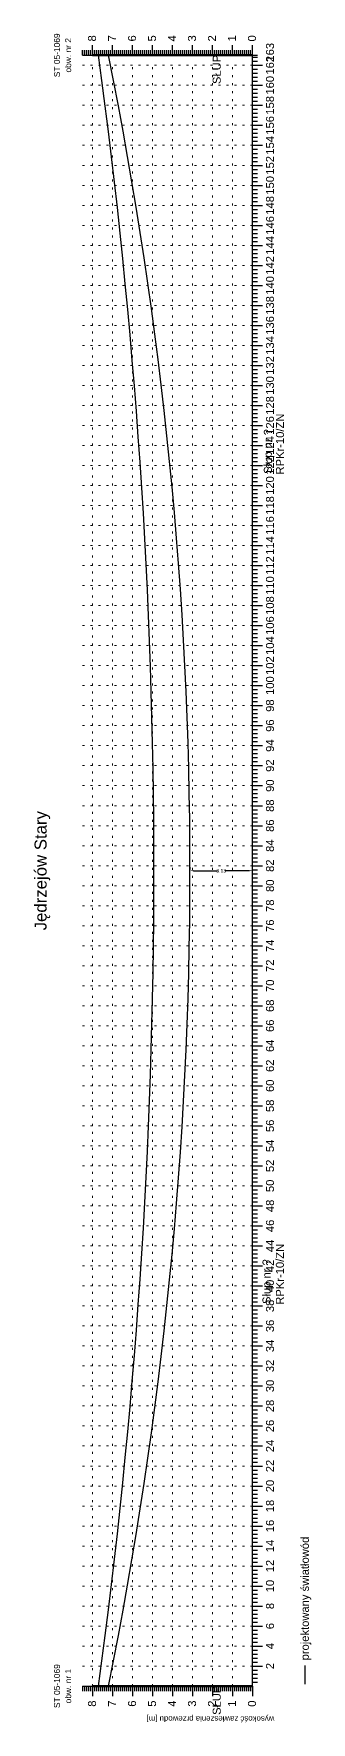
# Model space of a CAD drawing. Header units: inches. Extents: x -863 to 1426, y 1206 to 1480.
# Drawn here: x 308.9 to 322.8, y 1299.9 to 1384.2 of the extents above; entities that cross this region are included whole.
import ezdxf
from ezdxf.enums import TextEntityAlignment as Align

# ---------------------------------------------------------------- set-up
doc = ezdxf.new("R2010")
doc.units = ezdxf.units.IN
doc.header["$MEASUREMENT"] = 0
doc.linetypes.add('ACAD_ISO07W100', pattern=[3, 0, -3])
doc.layers.add('ramka', color=7, linetype='Continuous', plot=False)
doc.styles.get("Standard").update_dxf_attribs({"font": 'arial.ttf'})
doc.dimstyles.get("Standard").update_dxf_attribs({"dimtxt": 0.25, "dimasz": 0.18, "dimexe": 0.18, "dimexo": 0.0625, "dimgap": -0.09, "dimtad": 0, "dimtih": 1, "dimtoh": 1, "dimzin": 0, "dimdsep": 46, "dimtxsty": 'Standard', "dimcen": 0.09, "dimadec": 0, "dimazin": 0, "dimtfac": 1, "dimtofl": 0, "dimtmove": 0, "dimatfit": 3, "dimfxl": 1, "dimtolj": 1, "dimtzin": 0, "dimarcsym": 0})

# ---------------------------------------------------------------- blocks, each defined once
blk = doc.blocks.new('*D15')
at = {"color": 0, "lineweight": -2}
for p, q in [((316.738, 1342.474), (316.738, 1342.599)), ((319.863, 1342.324), (319.863, 1342.599)), ((316.918, 1342.419), (318.12, 1342.419)), ((319.683, 1342.419), (318.48, 1342.419))]:
    blk.add_line(p, q, dxfattribs=at)
at = {"color": 0}
for points in [[(316.918, 1342.449), (316.918, 1342.389), (316.738, 1342.419)], [(319.683, 1342.449), (319.683, 1342.389), (319.863, 1342.419)]]:
    blk.add_solid(points, dxfattribs=at)
at = {"layer": 'Defpoints', "color": 0}
for p in [(316.738, 1342.411), (319.863, 1342.419), (319.863, 1342.261)]:
    blk.add_point(p, dxfattribs=at)
at = {"color": 0, "lineweight": 25, "insert": (318.3, 1342.419), "char_height": 0.18, "attachment_point": 5}
blk.add_mtext('\\A1;3.13', dxfattribs=at)

msp = doc.modelspace()

# ---------------------------------------------------------------- linework, layer by layer
for p, q in [((311.363, 1383.169), (311.363, 1383.419)), ((311.363, 1383.169), (319.863, 1383.169)), ((311.463, 1383.169), (311.463, 1383.419)), ((311.563, 1383.169), (311.563, 1383.419)), ((311.663, 1383.169), (311.663, 1383.419)), ((311.763, 1383.169), (311.763, 1383.419)), ((311.863, 1383.169), (311.863, 1383.669)), ((311.963, 1383.169), (311.963, 1383.419)), ((312.063, 1383.169), (312.063, 1383.419)), ((312.163, 1383.169), (312.163, 1383.419)), ((312.263, 1383.169), (312.263, 1383.419)), ((312.363, 1383.169), (312.363, 1383.419)), ((312.463, 1383.169), (312.463, 1383.419)), ((312.563, 1383.169), (312.563, 1383.419)), ((312.663, 1383.169), (312.663, 1383.419)), ((312.763, 1383.169), (312.763, 1383.419)), ((312.863, 1383.169), (312.863, 1383.669)), ((312.963, 1383.169), (312.963, 1383.419)), ((313.063, 1383.169), (313.063, 1383.419)), ((313.163, 1383.169), (313.163, 1383.419)), ((313.263, 1383.169), (313.263, 1383.419)), ((313.363, 1383.169), (313.363, 1383.419)), ((313.463, 1383.169), (313.463, 1383.419)), ((313.563, 1383.169), (313.563, 1383.419)), ((313.663, 1383.169), (313.663, 1383.419)), ((313.763, 1383.169), (313.763, 1383.419)), ((313.863, 1383.169), (313.863, 1383.669)), ((313.963, 1383.169), (313.963, 1383.419)), ((314.063, 1383.169), (314.063, 1383.419)), ((314.163, 1383.169), (314.163, 1383.419)), ((314.263, 1383.169), (314.263, 1383.419)), ((314.363, 1383.169), (314.363, 1383.419)), ((314.463, 1383.169), (314.463, 1383.419)), ((314.563, 1383.169), (314.563, 1383.419)), ((314.663, 1383.169), (314.663, 1383.419)), ((314.763, 1383.169), (314.763, 1383.419)), ((314.863, 1383.169), (314.863, 1383.669)), ((314.963, 1383.169), (314.963, 1383.419)), ((315.063, 1383.169), (315.063, 1383.419)), ((315.163, 1383.169), (315.163, 1383.419)), ((315.263, 1383.169), (315.263, 1383.419)), ((315.363, 1383.169), (315.363, 1383.419)), ((315.463, 1383.169), (315.463, 1383.419)), ((315.563, 1383.169), (315.563, 1383.419)), ((315.663, 1383.169), (315.663, 1383.419)), ((315.763, 1383.169), (315.763, 1383.419)), ((315.863, 1383.169), (315.863, 1383.669)), ((315.963, 1383.169), (315.963, 1383.419)), ((316.063, 1383.169), (316.063, 1383.419)), ((316.163, 1383.169), (316.163, 1383.419)), ((316.263, 1383.169), (316.263, 1383.419)), ((316.363, 1383.169), (316.363, 1383.419)), ((316.463, 1383.169), (316.463, 1383.419)), ((316.563, 1383.169), (316.563, 1383.419)), ((316.663, 1383.169), (316.663, 1383.419)), ((316.763, 1383.169), (316.763, 1383.419)), ((316.863, 1383.169), (316.863, 1383.669)), ((316.963, 1383.169), (316.963, 1383.419)), ((317.063, 1383.169), (317.063, 1383.419)), ((317.163, 1383.169), (317.163, 1383.419)), ((317.263, 1383.169), (317.263, 1383.419)), ((317.363, 1383.169), (317.363, 1383.419)), ((317.463, 1383.169), (317.463, 1383.419)), ((317.563, 1383.169), (317.563, 1383.419)), ((317.663, 1383.169), (317.663, 1383.419)), ((317.763, 1383.169), (317.763, 1383.419)), ((317.863, 1383.169), (317.863, 1383.669)), ((317.963, 1383.169), (317.963, 1383.419)), ((318.063, 1383.169), (318.063, 1383.419)), ((318.163, 1383.169), (318.163, 1383.419)), ((318.263, 1383.169), (318.263, 1383.419)), ((318.363, 1383.169), (318.363, 1383.419)), ((318.463, 1383.169), (318.463, 1383.419)), ((318.563, 1383.169), (318.563, 1383.419)), ((318.663, 1383.169), (318.663, 1383.419)), ((318.763, 1383.169), (318.763, 1383.419)), ((318.863, 1383.169), (318.863, 1383.669)), ((318.963, 1383.169), (318.963, 1383.419)), ((319.063, 1383.169), (319.063, 1383.419)), ((319.163, 1383.169), (319.163, 1383.419)), ((319.263, 1383.169), (319.263, 1383.419)), ((319.363, 1383.169), (319.363, 1383.419)), ((319.463, 1383.169), (319.463, 1383.419)), ((319.563, 1383.169), (319.563, 1383.419)), ((319.663, 1383.169), (319.663, 1383.419)), ((319.763, 1383.169), (319.763, 1383.419)), ((319.863, 1383.169), (319.863, 1383.669)), ((319.863, 1301.669), (319.863, 1383.169)), ((319.863, 1383.169), (320.113, 1383.169)), ((319.863, 1383.069), (320.113, 1383.069)), ((319.863, 1382.869), (320.113, 1382.869)), ((319.863, 1382.669), (320.363, 1382.669)), ((319.863, 1382.469), (320.113, 1382.469)), ((319.863, 1382.269), (320.113, 1382.269)), ((319.863, 1382.069), (320.113, 1382.069)), ((319.863, 1381.869), (320.113, 1381.869)), ((319.863, 1381.669), (320.363, 1381.669)), ((319.863, 1381.469), (320.113, 1381.469)), ((319.863, 1381.269), (320.113, 1381.269)), ((319.863, 1381.069), (320.113, 1381.069)), ((319.863, 1380.869), (320.113, 1380.869)), ((319.863, 1380.669), (320.363, 1380.669)), ((319.863, 1380.469), (320.113, 1380.469)), ((319.863, 1380.269), (320.113, 1380.269)), ((319.863, 1380.069), (320.113, 1380.069)), ((319.863, 1379.869), (320.113, 1379.869)), ((319.863, 1379.669), (320.363, 1379.669)), ((319.863, 1379.469), (320.113, 1379.469)), ((319.863, 1379.269), (320.113, 1379.269)), ((319.863, 1379.069), (320.113, 1379.069)), ((319.863, 1378.869), (320.113, 1378.869)), ((319.863, 1378.669), (320.363, 1378.669)), ((319.863, 1378.469), (320.113, 1378.469)), ((319.863, 1378.269), (320.113, 1378.269)), ((319.863, 1378.069), (320.113, 1378.069)), ((319.863, 1377.869), (320.113, 1377.869)), ((319.863, 1377.669), (320.363, 1377.669)), ((319.863, 1377.469), (320.113, 1377.469)), ((319.863, 1377.269), (320.113, 1377.269)), ((319.863, 1377.069), (320.113, 1377.069)), ((319.863, 1376.869), (320.113, 1376.869)), ((319.863, 1376.669), (320.363, 1376.669)), ((319.863, 1376.469), (320.113, 1376.469)), ((319.863, 1376.269), (320.113, 1376.269)), ((319.863, 1376.069), (320.113, 1376.069)), ((319.863, 1375.869), (320.113, 1375.869)), ((319.863, 1375.669), (320.363, 1375.669)), ((319.863, 1375.469), (320.113, 1375.469)), ((319.863, 1375.269), (320.113, 1375.269)), ((319.863, 1375.069), (320.113, 1375.069)), ((319.863, 1374.869), (320.113, 1374.869)), ((319.863, 1374.669), (320.363, 1374.669)), ((319.863, 1374.469), (320.113, 1374.469)), ((319.863, 1374.269), (320.113, 1374.269)), ((319.863, 1374.069), (320.113, 1374.069)), ((319.863, 1373.869), (320.113, 1373.869)), ((319.863, 1373.669), (320.363, 1373.669)), ((319.863, 1373.469), (320.113, 1373.469)), ((319.863, 1373.269), (320.113, 1373.269)), ((319.863, 1373.069), (320.113, 1373.069)), ((319.863, 1372.869), (320.113, 1372.869)), ((319.863, 1372.669), (320.363, 1372.669)), ((319.863, 1372.469), (320.113, 1372.469)), ((319.863, 1372.269), (320.113, 1372.269)), ((319.863, 1372.069), (320.113, 1372.069)), ((319.863, 1371.869), (320.113, 1371.869)), ((319.863, 1371.669), (320.363, 1371.669)), ((319.863, 1371.469), (320.113, 1371.469)), ((319.863, 1371.269), (320.113, 1371.269)), ((319.863, 1371.069), (320.113, 1371.069)), ((319.863, 1370.869), (320.113, 1370.869)), ((319.863, 1370.669), (320.363, 1370.669)), ((319.863, 1370.469), (320.113, 1370.469)), ((319.863, 1370.269), (320.113, 1370.269)), ((319.863, 1370.069), (320.113, 1370.069)), ((319.863, 1369.869), (320.113, 1369.869)), ((319.863, 1369.669), (320.363, 1369.669)), ((319.863, 1369.469), (320.113, 1369.469)), ((319.863, 1369.269), (320.113, 1369.269)), ((319.863, 1369.069), (320.113, 1369.069)), ((319.863, 1368.869), (320.113, 1368.869)), ((319.863, 1368.669), (320.363, 1368.669)), ((319.863, 1368.469), (320.113, 1368.469)), ((319.863, 1368.269), (320.113, 1368.269)), ((319.863, 1368.069), (320.113, 1368.069)), ((319.863, 1367.869), (320.113, 1367.869)), ((319.863, 1367.669), (320.363, 1367.669)), ((319.863, 1367.469), (320.113, 1367.469)), ((319.863, 1367.269), (320.113, 1367.269)), ((319.863, 1367.069), (320.113, 1367.069)), ((319.863, 1366.869), (320.113, 1366.869)), ((319.863, 1366.669), (320.363, 1366.669)), ((319.863, 1366.469), (320.113, 1366.469)), ((319.863, 1366.269), (320.113, 1366.269)), ((319.863, 1366.069), (320.113, 1366.069)), ((319.863, 1365.869), (320.113, 1365.869)), ((319.863, 1365.669), (320.363, 1365.669)), ((319.863, 1365.469), (320.113, 1365.469)), ((319.863, 1365.269), (320.113, 1365.269)), ((319.863, 1365.069), (320.113, 1365.069)), ((319.863, 1364.869), (320.113, 1364.869)), ((319.863, 1364.669), (320.363, 1364.669)), ((319.863, 1364.469), (320.113, 1364.469)), ((319.863, 1364.269), (320.113, 1364.269)), ((319.863, 1364.069), (320.113, 1364.069)), ((319.863, 1363.869), (320.113, 1363.869)), ((319.863, 1363.669), (320.363, 1363.669)), ((319.863, 1363.469), (320.113, 1363.469)), ((319.863, 1363.269), (320.113, 1363.269)), ((319.863, 1363.069), (320.113, 1363.069)), ((319.863, 1362.869), (320.113, 1362.869)), ((319.863, 1362.669), (320.363, 1362.669)), ((319.863, 1362.469), (320.113, 1362.469)), ((319.863, 1362.269), (320.113, 1362.269)), ((319.863, 1362.069), (320.113, 1362.069)), ((319.863, 1361.869), (320.113, 1361.869)), ((319.863, 1361.669), (320.363, 1361.669)), ((319.863, 1361.469), (320.113, 1361.469)), ((319.863, 1361.269), (320.113, 1361.269)), ((319.863, 1361.069), (320.113, 1361.069)), ((319.863, 1360.869), (320.113, 1360.869)), ((319.863, 1360.669), (320.363, 1360.669)), ((319.863, 1360.469), (320.113, 1360.469)), ((319.863, 1360.269), (320.113, 1360.269)), ((319.863, 1360.069), (320.113, 1360.069)), ((319.863, 1359.869), (320.113, 1359.869)), ((319.863, 1359.669), (320.363, 1359.669)), ((319.863, 1359.469), (320.113, 1359.469)), ((319.863, 1359.269), (320.113, 1359.269)), ((319.863, 1359.069), (320.113, 1359.069)), ((319.863, 1358.869), (320.113, 1358.869)), ((319.863, 1358.669), (320.363, 1358.669)), ((319.863, 1358.469), (320.113, 1358.469)), ((319.863, 1358.269), (320.113, 1358.269)), ((319.863, 1358.069), (320.113, 1358.069)), ((319.863, 1357.869), (320.113, 1357.869)), ((319.863, 1357.669), (320.363, 1357.669)), ((319.863, 1357.469), (320.113, 1357.469)), ((319.863, 1357.269), (320.113, 1357.269)), ((319.863, 1357.069), (320.113, 1357.069)), ((319.863, 1356.869), (320.113, 1356.869)), ((319.863, 1356.669), (320.363, 1356.669)), ((319.863, 1356.469), (320.113, 1356.469)), ((319.863, 1356.269), (320.113, 1356.269)), ((319.863, 1356.069), (320.113, 1356.069)), ((319.863, 1355.869), (320.113, 1355.869)), ((319.863, 1355.669), (320.363, 1355.669)), ((319.863, 1355.469), (320.113, 1355.469)), ((319.863, 1355.269), (320.113, 1355.269)), ((319.863, 1355.069), (320.113, 1355.069)), ((319.863, 1354.869), (320.113, 1354.869)), ((319.863, 1354.669), (320.363, 1354.669)), ((319.863, 1354.469), (320.113, 1354.469)), ((319.863, 1354.269), (320.113, 1354.269)), ((319.863, 1354.069), (320.113, 1354.069)), ((319.863, 1353.869), (320.113, 1353.869)), ((319.863, 1353.669), (320.363, 1353.669)), ((319.863, 1353.469), (320.113, 1353.469)), ((319.863, 1353.269), (320.113, 1353.269)), ((319.863, 1353.069), (320.113, 1353.069)), ((319.863, 1352.869), (320.113, 1352.869)), ((319.863, 1352.669), (320.363, 1352.669)), ((319.863, 1352.469), (320.113, 1352.469)), ((319.863, 1352.269), (320.113, 1352.269)), ((319.863, 1352.069), (320.113, 1352.069)), ((319.863, 1351.869), (320.113, 1351.869)), ((319.863, 1351.669), (320.363, 1351.669)), ((319.863, 1351.469), (320.113, 1351.469)), ((319.863, 1351.269), (320.113, 1351.269)), ((319.863, 1351.069), (320.113, 1351.069)), ((319.863, 1350.869), (320.113, 1350.869)), ((319.863, 1350.669), (320.363, 1350.669)), ((319.863, 1350.469), (320.113, 1350.469)), ((319.863, 1350.269), (320.113, 1350.269)), ((319.863, 1350.069), (320.113, 1350.069)), ((319.863, 1349.869), (320.113, 1349.869)), ((319.863, 1349.669), (320.363, 1349.669)), ((319.863, 1349.469), (320.113, 1349.469)), ((319.863, 1349.269), (320.113, 1349.269)), ((319.863, 1349.069), (320.113, 1349.069)), ((319.863, 1348.869), (320.113, 1348.869)), ((319.863, 1348.669), (320.363, 1348.669)), ((319.863, 1348.469), (320.113, 1348.469)), ((319.863, 1348.269), (320.113, 1348.269)), ((319.863, 1348.069), (320.113, 1348.069)), ((319.863, 1347.869), (320.113, 1347.869)), ((319.863, 1347.669), (320.363, 1347.669)), ((319.863, 1347.469), (320.113, 1347.469)), ((319.863, 1347.269), (320.113, 1347.269)), ((319.863, 1347.069), (320.113, 1347.069)), ((319.863, 1346.869), (320.113, 1346.869)), ((319.863, 1346.669), (320.363, 1346.669)), ((319.863, 1346.469), (320.113, 1346.469)), ((319.863, 1346.269), (320.113, 1346.269)), ((319.863, 1346.069), (320.113, 1346.069)), ((319.863, 1345.869), (320.113, 1345.869)), ((319.863, 1345.669), (320.363, 1345.669)), ((319.863, 1345.469), (320.113, 1345.469)), ((319.863, 1345.269), (320.113, 1345.269)), ((319.863, 1345.069), (320.113, 1345.069)), ((319.863, 1344.869), (320.113, 1344.869)), ((319.863, 1344.669), (320.363, 1344.669)), ((319.863, 1344.469), (320.113, 1344.469)), ((319.863, 1344.269), (320.113, 1344.269)), ((319.863, 1344.069), (320.113, 1344.069)), ((319.863, 1343.869), (320.113, 1343.869)), ((319.863, 1343.669), (320.363, 1343.669)), ((319.863, 1343.469), (320.113, 1343.469)), ((319.863, 1343.269), (320.113, 1343.269)), ((319.863, 1343.069), (320.113, 1343.069)), ((319.863, 1342.869), (320.113, 1342.869)), ((319.863, 1342.669), (320.363, 1342.669)), ((319.863, 1342.469), (320.113, 1342.469)), ((319.863, 1342.269), (320.113, 1342.269)), ((319.863, 1342.069), (320.113, 1342.069)), ((319.863, 1341.869), (320.113, 1341.869)), ((319.863, 1341.669), (320.363, 1341.669)), ((319.863, 1341.469), (320.113, 1341.469)), ((319.863, 1341.269), (320.113, 1341.269)), ((319.863, 1341.069), (320.113, 1341.069)), ((319.863, 1340.869), (320.113, 1340.869)), ((319.863, 1340.669), (320.363, 1340.669)), ((319.863, 1340.469), (320.113, 1340.469)), ((319.863, 1340.269), (320.113, 1340.269)), ((319.863, 1340.069), (320.113, 1340.069)), ((319.863, 1339.869), (320.113, 1339.869)), ((319.863, 1339.669), (320.363, 1339.669)), ((319.863, 1339.469), (320.113, 1339.469)), ((319.863, 1339.269), (320.113, 1339.269)), ((319.863, 1339.069), (320.113, 1339.069)), ((319.863, 1338.869), (320.113, 1338.869)), ((319.863, 1338.669), (320.363, 1338.669)), ((319.863, 1338.469), (320.113, 1338.469)), ((319.863, 1338.269), (320.113, 1338.269)), ((319.863, 1338.069), (320.113, 1338.069)), ((319.863, 1337.869), (320.113, 1337.869)), ((319.863, 1337.669), (320.363, 1337.669)), ((319.863, 1337.469), (320.113, 1337.469)), ((319.863, 1337.269), (320.113, 1337.269)), ((319.863, 1337.069), (320.113, 1337.069)), ((319.863, 1336.869), (320.113, 1336.869)), ((319.863, 1336.669), (320.363, 1336.669)), ((319.863, 1336.469), (320.113, 1336.469)), ((319.863, 1336.269), (320.113, 1336.269)), ((319.863, 1336.069), (320.113, 1336.069)), ((319.863, 1335.869), (320.113, 1335.869)), ((319.863, 1335.669), (320.363, 1335.669)), ((319.863, 1335.469), (320.113, 1335.469)), ((319.863, 1335.269), (320.113, 1335.269)), ((319.863, 1335.069), (320.113, 1335.069)), ((319.863, 1334.869), (320.113, 1334.869)), ((319.863, 1334.669), (320.363, 1334.669)), ((319.863, 1334.469), (320.113, 1334.469)), ((319.863, 1334.269), (320.113, 1334.269)), ((319.863, 1334.069), (320.113, 1334.069)), ((319.863, 1333.869), (320.113, 1333.869)), ((319.863, 1333.669), (320.363, 1333.669)), ((319.863, 1333.469), (320.113, 1333.469)), ((319.863, 1333.269), (320.113, 1333.269)), ((319.863, 1333.069), (320.113, 1333.069)), ((319.863, 1332.869), (320.113, 1332.869)), ((319.863, 1332.669), (320.363, 1332.669)), ((319.863, 1332.469), (320.113, 1332.469)), ((319.863, 1332.269), (320.113, 1332.269)), ((319.863, 1332.069), (320.113, 1332.069)), ((319.863, 1331.869), (320.113, 1331.869)), ((319.863, 1331.669), (320.363, 1331.669)), ((319.863, 1331.469), (320.113, 1331.469)), ((319.863, 1331.269), (320.113, 1331.269)), ((319.863, 1331.069), (320.113, 1331.069)), ((319.863, 1330.869), (320.113, 1330.869)), ((319.863, 1330.669), (320.363, 1330.669)), ((319.863, 1330.469), (320.113, 1330.469)), ((319.863, 1330.269), (320.113, 1330.269)), ((319.863, 1330.069), (320.113, 1330.069)), ((319.863, 1329.869), (320.113, 1329.869)), ((319.863, 1329.669), (320.363, 1329.669)), ((319.863, 1329.469), (320.113, 1329.469)), ((319.863, 1329.269), (320.113, 1329.269)), ((319.863, 1329.069), (320.113, 1329.069)), ((319.863, 1328.869), (320.113, 1328.869)), ((319.863, 1328.669), (320.363, 1328.669)), ((319.863, 1328.469), (320.113, 1328.469)), ((319.863, 1328.269), (320.113, 1328.269)), ((319.863, 1328.069), (320.113, 1328.069)), ((319.863, 1327.869), (320.113, 1327.869)), ((319.863, 1327.669), (320.363, 1327.669)), ((319.863, 1327.469), (320.113, 1327.469)), ((319.863, 1327.269), (320.113, 1327.269)), ((319.863, 1327.069), (320.113, 1327.069)), ((319.863, 1326.869), (320.113, 1326.869)), ((319.863, 1326.669), (320.363, 1326.669)), ((319.863, 1326.469), (320.113, 1326.469)), ((319.863, 1326.269), (320.113, 1326.269)), ((319.863, 1326.069), (320.113, 1326.069)), ((319.863, 1325.869), (320.113, 1325.869)), ((319.863, 1325.669), (320.363, 1325.669)), ((319.863, 1325.469), (320.113, 1325.469)), ((319.863, 1325.269), (320.113, 1325.269)), ((319.863, 1325.069), (320.113, 1325.069)), ((319.863, 1324.869), (320.113, 1324.869)), ((319.863, 1324.669), (320.363, 1324.669)), ((319.863, 1324.469), (320.113, 1324.469)), ((319.863, 1324.269), (320.113, 1324.269)), ((319.863, 1324.069), (320.113, 1324.069)), ((319.863, 1323.869), (320.113, 1323.869)), ((319.863, 1323.669), (320.363, 1323.669)), ((319.863, 1323.469), (320.113, 1323.469)), ((319.863, 1323.269), (320.113, 1323.269)), ((319.863, 1323.069), (320.113, 1323.069)), ((319.863, 1322.869), (320.113, 1322.869)), ((319.863, 1322.669), (320.363, 1322.669)), ((319.863, 1322.469), (320.113, 1322.469)), ((319.863, 1322.269), (320.113, 1322.269)), ((319.863, 1322.069), (320.113, 1322.069)), ((319.863, 1321.869), (320.113, 1321.869)), ((319.863, 1321.669), (320.363, 1321.669)), ((319.863, 1321.469), (320.113, 1321.469)), ((319.863, 1321.269), (320.113, 1321.269)), ((319.863, 1321.069), (320.113, 1321.069)), ((319.863, 1320.869), (320.113, 1320.869)), ((319.863, 1320.669), (320.363, 1320.669)), ((319.863, 1320.469), (320.113, 1320.469)), ((319.863, 1320.269), (320.113, 1320.269)), ((319.863, 1320.069), (320.113, 1320.069)), ((319.863, 1319.869), (320.113, 1319.869)), ((319.863, 1319.669), (320.363, 1319.669)), ((319.863, 1319.469), (320.113, 1319.469)), ((319.863, 1319.269), (320.113, 1319.269)), ((319.863, 1319.069), (320.113, 1319.069)), ((319.863, 1318.869), (320.113, 1318.869)), ((319.863, 1318.669), (320.363, 1318.669)), ((319.863, 1318.469), (320.113, 1318.469)), ((319.863, 1318.269), (320.113, 1318.269)), ((319.863, 1318.069), (320.113, 1318.069)), ((319.863, 1317.869), (320.113, 1317.869)), ((319.863, 1317.669), (320.363, 1317.669)), ((319.863, 1317.469), (320.113, 1317.469)), ((319.863, 1317.269), (320.113, 1317.269)), ((319.863, 1317.069), (320.113, 1317.069)), ((319.863, 1316.869), (320.113, 1316.869)), ((319.863, 1316.669), (320.363, 1316.669)), ((319.863, 1316.469), (320.113, 1316.469)), ((319.863, 1316.269), (320.113, 1316.269)), ((319.863, 1316.069), (320.113, 1316.069)), ((319.863, 1315.869), (320.113, 1315.869)), ((319.863, 1315.669), (320.363, 1315.669)), ((319.863, 1315.469), (320.113, 1315.469)), ((319.863, 1315.269), (320.113, 1315.269)), ((319.863, 1315.069), (320.113, 1315.069)), ((319.863, 1314.869), (320.113, 1314.869)), ((319.863, 1314.669), (320.363, 1314.669)), ((319.863, 1314.469), (320.113, 1314.469)), ((319.863, 1314.269), (320.113, 1314.269)), ((319.863, 1314.069), (320.113, 1314.069)), ((319.863, 1313.869), (320.113, 1313.869)), ((319.863, 1313.669), (320.363, 1313.669)), ((319.863, 1313.469), (320.113, 1313.469)), ((319.863, 1313.269), (320.113, 1313.269)), ((319.863, 1313.069), (320.113, 1313.069)), ((319.863, 1312.869), (320.113, 1312.869)), ((319.863, 1312.669), (320.363, 1312.669)), ((319.863, 1312.469), (320.113, 1312.469)), ((319.863, 1312.269), (320.113, 1312.269)), ((319.863, 1312.069), (320.113, 1312.069)), ((319.863, 1311.869), (320.113, 1311.869)), ((319.863, 1311.669), (320.363, 1311.669)), ((319.863, 1311.469), (320.113, 1311.469)), ((319.863, 1311.269), (320.113, 1311.269)), ((319.863, 1311.069), (320.113, 1311.069)), ((319.863, 1310.869), (320.113, 1310.869)), ((319.863, 1310.669), (320.363, 1310.669)), ((319.863, 1310.469), (320.113, 1310.469)), ((319.863, 1310.269), (320.113, 1310.269)), ((319.863, 1310.069), (320.113, 1310.069)), ((319.863, 1309.869), (320.113, 1309.869)), ((319.863, 1309.669), (320.363, 1309.669)), ((319.863, 1309.469), (320.113, 1309.469)), ((319.863, 1309.269), (320.113, 1309.269)), ((319.863, 1309.069), (320.113, 1309.069)), ((319.863, 1308.869), (320.113, 1308.869)), ((319.863, 1308.669), (320.363, 1308.669)), ((319.863, 1308.469), (320.113, 1308.469)), ((319.863, 1308.269), (320.113, 1308.269)), ((319.863, 1308.069), (320.113, 1308.069)), ((319.863, 1307.869), (320.113, 1307.869)), ((319.863, 1307.669), (320.363, 1307.669)), ((319.863, 1307.469), (320.113, 1307.469)), ((319.863, 1307.269), (320.113, 1307.269)), ((319.863, 1307.069), (320.113, 1307.069)), ((319.863, 1306.869), (320.113, 1306.869)), ((319.863, 1306.669), (320.363, 1306.669)), ((319.863, 1306.469), (320.113, 1306.469)), ((319.863, 1306.269), (320.113, 1306.269)), ((319.863, 1306.069), (320.113, 1306.069)), ((319.863, 1305.869), (320.113, 1305.869)), ((319.863, 1305.669), (320.363, 1305.669)), ((319.863, 1305.469), (320.113, 1305.469)), ((319.863, 1305.269), (320.113, 1305.269)), ((319.863, 1305.069), (320.113, 1305.069)), ((319.863, 1304.869), (320.113, 1304.869)), ((319.863, 1304.669), (320.363, 1304.669)), ((319.863, 1304.469), (320.113, 1304.469)), ((319.863, 1304.269), (320.113, 1304.269)), ((319.863, 1304.069), (320.113, 1304.069)), ((319.863, 1303.869), (320.113, 1303.869)), ((319.863, 1303.669), (320.363, 1303.669)), ((319.863, 1303.469), (320.113, 1303.469)), ((319.863, 1303.269), (320.113, 1303.269)), ((319.863, 1303.069), (320.113, 1303.069)), ((319.863, 1302.869), (320.113, 1302.869)), ((319.863, 1302.669), (320.363, 1302.669)), ((319.863, 1302.469), (320.113, 1302.469)), ((319.863, 1302.269), (320.113, 1302.269)), ((319.863, 1302.069), (320.113, 1302.069)), ((311.363, 1301.669), (319.863, 1301.669)), ((311.363, 1301.669), (311.363, 1301.419)), ((311.463, 1301.669), (311.463, 1301.419)), ((311.563, 1301.669), (311.563, 1301.419)), ((311.663, 1301.669), (311.663, 1301.419)), ((311.763, 1301.669), (311.763, 1301.419)), ((311.863, 1301.669), (311.863, 1301.169)), ((311.963, 1301.669), (311.963, 1301.419)), ((312.063, 1301.669), (312.063, 1301.419)), ((312.163, 1301.669), (312.163, 1301.419)), ((312.263, 1301.669), (312.263, 1301.419)), ((312.363, 1301.669), (312.363, 1301.419)), ((312.463, 1301.669), (312.463, 1301.419)), ((312.563, 1301.669), (312.563, 1301.419)), ((312.663, 1301.669), (312.663, 1301.419)), ((312.763, 1301.669), (312.763, 1301.419)), ((312.863, 1301.669), (312.863, 1301.169)), ((312.963, 1301.669), (312.963, 1301.419)), ((313.063, 1301.669), (313.063, 1301.419)), ((313.163, 1301.669), (313.163, 1301.419)), ((313.263, 1301.669), (313.263, 1301.419)), ((313.363, 1301.669), (313.363, 1301.419)), ((313.463, 1301.669), (313.463, 1301.419)), ((313.563, 1301.669), (313.563, 1301.419)), ((313.663, 1301.669), (313.663, 1301.419)), ((313.763, 1301.669), (313.763, 1301.419)), ((313.863, 1301.669), (313.863, 1301.169)), ((313.963, 1301.669), (313.963, 1301.419)), ((314.063, 1301.669), (314.063, 1301.419)), ((314.163, 1301.669), (314.163, 1301.419)), ((314.263, 1301.669), (314.263, 1301.419)), ((314.363, 1301.669), (314.363, 1301.419)), ((314.463, 1301.669), (314.463, 1301.419)), ((314.563, 1301.669), (314.563, 1301.419)), ((314.663, 1301.669), (314.663, 1301.419)), ((314.763, 1301.669), (314.763, 1301.419)), ((314.863, 1301.669), (314.863, 1301.169)), ((314.963, 1301.669), (314.963, 1301.419)), ((315.063, 1301.669), (315.063, 1301.419)), ((315.163, 1301.669), (315.163, 1301.419)), ((315.263, 1301.669), (315.263, 1301.419)), ((315.363, 1301.669), (315.363, 1301.419)), ((315.463, 1301.669), (315.463, 1301.419)), ((315.563, 1301.669), (315.563, 1301.419)), ((315.663, 1301.669), (315.663, 1301.419)), ((315.763, 1301.669), (315.763, 1301.419)), ((315.863, 1301.669), (315.863, 1301.169)), ((315.963, 1301.669), (315.963, 1301.419)), ((316.063, 1301.669), (316.063, 1301.419)), ((316.163, 1301.669), (316.163, 1301.419)), ((316.263, 1301.669), (316.263, 1301.419)), ((316.363, 1301.669), (316.363, 1301.419)), ((316.463, 1301.669), (316.463, 1301.419)), ((316.563, 1301.669), (316.563, 1301.419)), ((316.663, 1301.669), (316.663, 1301.419)), ((316.763, 1301.669), (316.763, 1301.419)), ((316.863, 1301.669), (316.863, 1301.169)), ((316.963, 1301.669), (316.963, 1301.419)), ((317.063, 1301.669), (317.063, 1301.419)), ((317.163, 1301.669), (317.163, 1301.419)), ((317.263, 1301.669), (317.263, 1301.419)), ((317.363, 1301.669), (317.363, 1301.419)), ((317.463, 1301.669), (317.463, 1301.419)), ((317.563, 1301.669), (317.563, 1301.419)), ((317.663, 1301.669), (317.663, 1301.419)), ((317.763, 1301.669), (317.763, 1301.419)), ((317.863, 1301.669), (317.863, 1301.169)), ((317.963, 1301.669), (317.963, 1301.419)), ((318.063, 1301.669), (318.063, 1301.419)), ((318.163, 1301.669), (318.163, 1301.419)), ((318.263, 1301.669), (318.263, 1301.419)), ((318.363, 1301.669), (318.363, 1301.419)), ((318.463, 1301.669), (318.463, 1301.419)), ((318.563, 1301.669), (318.563, 1301.419)), ((318.663, 1301.669), (318.663, 1301.419)), ((318.763, 1301.669), (318.763, 1301.419)), ((318.863, 1301.669), (318.863, 1301.169)), ((318.963, 1301.669), (318.963, 1301.419)), ((319.063, 1301.669), (319.063, 1301.419)), ((319.163, 1301.669), (319.163, 1301.419)), ((319.263, 1301.669), (319.263, 1301.419)), ((319.363, 1301.669), (319.363, 1301.419)), ((319.463, 1301.669), (319.463, 1301.419)), ((319.563, 1301.669), (319.563, 1301.419)), ((319.663, 1301.669), (319.663, 1301.419)), ((319.763, 1301.669), (319.763, 1301.419)), ((319.863, 1301.869), (320.113, 1301.869)), ((319.863, 1301.669), (319.863, 1301.169))]:
    msp.add_line(p, q)
at = {"linetype": 'ACAD_ISO07W100', "lineweight": 15, "ltscale": 0.1}
for p, q in [((319.863, 1383.169), (311.363, 1383.169)), ((319.863, 1382.669), (311.363, 1382.669)), ((311.863, 1301.669), (311.863, 1382.669)), ((312.863, 1301.669), (312.863, 1382.669)), ((313.863, 1301.669), (313.863, 1382.669)), ((314.863, 1301.669), (314.863, 1382.669)), ((315.863, 1301.669), (315.863, 1382.669)), ((316.863, 1301.669), (316.863, 1382.669)), ((317.863, 1301.669), (317.863, 1382.669)), ((318.863, 1301.669), (318.863, 1382.669)), ((319.863, 1301.669), (319.863, 1382.669)), ((319.863, 1381.669), (311.363, 1381.669)), ((319.863, 1380.669), (311.363, 1380.669)), ((319.863, 1379.669), (311.363, 1379.669)), ((319.863, 1378.669), (311.363, 1378.669)), ((319.863, 1377.669), (311.363, 1377.669)), ((319.863, 1376.669), (311.363, 1376.669)), ((319.863, 1375.669), (311.363, 1375.669)), ((319.863, 1374.669), (311.363, 1374.669)), ((319.863, 1373.669), (311.363, 1373.669)), ((319.863, 1372.669), (311.363, 1372.669)), ((319.863, 1371.669), (311.363, 1371.669)), ((319.863, 1370.669), (311.363, 1370.669)), ((319.863, 1369.669), (311.363, 1369.669)), ((319.863, 1368.669), (311.363, 1368.669)), ((319.863, 1367.669), (311.363, 1367.669)), ((319.863, 1366.669), (311.363, 1366.669)), ((319.863, 1365.669), (311.363, 1365.669)), ((319.863, 1364.669), (311.363, 1364.669)), ((319.863, 1363.669), (311.363, 1363.669)), ((319.863, 1362.669), (311.363, 1362.669)), ((319.863, 1361.669), (311.363, 1361.669)), ((319.863, 1360.669), (311.363, 1360.669)), ((319.863, 1359.669), (311.363, 1359.669)), ((319.863, 1358.669), (311.363, 1358.669)), ((319.863, 1357.669), (311.363, 1357.669)), ((319.863, 1356.669), (311.363, 1356.669)), ((319.863, 1355.669), (311.363, 1355.669)), ((319.863, 1354.669), (311.363, 1354.669)), ((319.863, 1353.669), (311.363, 1353.669)), ((319.863, 1352.669), (311.363, 1352.669)), ((319.863, 1351.669), (311.363, 1351.669)), ((319.863, 1350.669), (311.363, 1350.669)), ((319.863, 1349.669), (311.363, 1349.669)), ((319.863, 1348.669), (311.363, 1348.669)), ((319.863, 1347.669), (311.363, 1347.669)), ((319.863, 1346.669), (311.363, 1346.669)), ((319.863, 1345.669), (311.363, 1345.669)), ((319.863, 1344.669), (311.363, 1344.669)), ((319.863, 1343.669), (311.363, 1343.669)), ((319.863, 1342.669), (311.363, 1342.669)), ((319.863, 1341.669), (311.363, 1341.669)), ((319.863, 1340.669), (311.363, 1340.669)), ((319.863, 1339.669), (311.363, 1339.669)), ((319.863, 1338.669), (311.363, 1338.669)), ((319.863, 1337.669), (311.363, 1337.669)), ((319.863, 1336.669), (311.363, 1336.669)), ((319.863, 1335.669), (311.363, 1335.669)), ((319.863, 1334.669), (311.363, 1334.669)), ((319.863, 1333.669), (311.363, 1333.669)), ((319.863, 1332.669), (311.363, 1332.669)), ((319.863, 1331.669), (311.363, 1331.669)), ((319.863, 1330.669), (311.363, 1330.669)), ((319.863, 1329.669), (311.363, 1329.669)), ((319.863, 1328.669), (311.363, 1328.669)), ((319.863, 1327.669), (311.363, 1327.669)), ((319.863, 1326.669), (311.363, 1326.669)), ((319.863, 1325.669), (311.363, 1325.669)), ((319.863, 1324.669), (311.363, 1324.669)), ((319.863, 1323.669), (311.363, 1323.669)), ((319.863, 1322.669), (311.363, 1322.669)), ((319.863, 1321.669), (311.363, 1321.669)), ((319.863, 1320.669), (311.363, 1320.669)), ((319.863, 1319.669), (311.363, 1319.669)), ((319.863, 1318.669), (311.363, 1318.669)), ((319.863, 1317.669), (311.363, 1317.669)), ((319.863, 1316.669), (311.363, 1316.669)), ((319.863, 1315.669), (311.363, 1315.669)), ((319.863, 1314.669), (311.363, 1314.669)), ((319.863, 1313.669), (311.363, 1313.669)), ((319.863, 1312.669), (311.363, 1312.669)), ((319.863, 1311.669), (311.363, 1311.669)), ((319.863, 1310.669), (311.363, 1310.669)), ((319.863, 1309.669), (311.363, 1309.669)), ((319.863, 1308.669), (311.363, 1308.669)), ((319.863, 1307.669), (311.363, 1307.669)), ((319.863, 1306.669), (311.363, 1306.669)), ((319.863, 1305.669), (311.363, 1305.669)), ((319.863, 1304.669), (311.363, 1304.669)), ((319.863, 1303.669), (311.363, 1303.669)), ((319.863, 1302.669), (311.363, 1302.669))]:
    msp.add_line(p, q, dxfattribs=at)
at = {"lineweight": 100}
for p, q in [((319.863, 1383.169), (311.863, 1383.169)), ((319.863, 1301.669), (311.863, 1301.669))]:
    msp.add_line(p, q, dxfattribs=at)
at = {"color": 3, "lineweight": 25}
msp.add_line((322.493, 1301.774), (322.493, 1302.705), dxfattribs=at)
at = {"lineweight": 30}
msp.add_arc((13.916, 1342.419), 301.018, 352.21975, 7.78025, dxfattribs=at)
at = {"color": 3, "lineweight": 30}
msp.add_arc((110.95, 1342.419), 205.787, 348.57881, 11.42119, dxfattribs=at)
at = {"layer": 'ramka'}
msp.add_line((319.863, 1301.669), (319.863, 1342.419), dxfattribs=at)

# ---------------------------------------------------------------- texts
for s, height, p in [('ST 05-1069', 0.3, (310.233, 1383.169)), ('obw. nr 2', 0.3, (310.793, 1383.169)), ('163', 0.4, (320.939, 1383.319)), ('162', 0.4, (320.939, 1382.669)), ('160', 0.4, (320.939, 1381.669)), ('158', 0.4, (320.939, 1380.669)), ('156', 0.4, (320.939, 1379.669)), ('154', 0.4, (320.939, 1378.669)), ('152', 0.4, (320.939, 1377.669)), ('150', 0.4, (320.939, 1376.669)), ('148', 0.4, (320.939, 1375.669)), ('146', 0.4, (320.939, 1374.669)), ('144', 0.4, (320.939, 1373.669)), ('142', 0.4, (320.939, 1372.669)), ('140', 0.4, (320.939, 1371.669)), ('138', 0.4, (320.939, 1370.669)), ('136', 0.4, (320.939, 1369.669)), ('134', 0.4, (320.939, 1368.669)), ('132', 0.4, (320.939, 1367.669)), ('130', 0.4, (320.939, 1366.669)), ('128', 0.4, (320.939, 1365.669)), ('126', 0.4, (320.939, 1364.669)), ('124', 0.4, (320.939, 1363.669)), ('122', 0.4, (320.939, 1362.669)), ('120', 0.4, (320.939, 1361.669)), ('118', 0.4, (320.939, 1360.669)), ('116', 0.4, (320.939, 1359.669)), ('114', 0.4, (320.939, 1358.669)), ('112', 0.4, (320.939, 1357.669)), ('110', 0.4, (320.939, 1356.669)), ('108', 0.4, (320.939, 1355.669)), ('106', 0.4, (320.939, 1354.669)), ('104', 0.4, (320.939, 1353.669)), ('102', 0.4, (320.939, 1352.669)), ('100', 0.4, (320.939, 1351.669)), ('98', 0.4, (320.939, 1350.669)), ('96', 0.4, (320.939, 1349.669)), ('94', 0.4, (320.939, 1348.669)), ('92', 0.4, (320.939, 1347.669)), ('90', 0.4, (320.939, 1346.669)), ('88', 0.4, (320.939, 1345.669)), ('Jędrzejów Stary', 0.6, (309.563, 1342.419)), ('86', 0.4, (320.939, 1344.669)), ('84', 0.4, (320.939, 1343.669)), ('82', 0.4, (320.939, 1342.669)), ('80', 0.4, (320.939, 1341.669)), ('78', 0.4, (320.939, 1340.669)), ('76', 0.4, (320.939, 1339.669)), ('74', 0.4, (320.939, 1338.669)), ('72', 0.4, (320.939, 1337.669)), ('70', 0.4, (320.939, 1336.669)), ('68', 0.4, (320.939, 1335.669)), ('66', 0.4, (320.939, 1334.669)), ('64', 0.4, (320.939, 1333.669)), ('62', 0.4, (320.939, 1332.669)), ('60', 0.4, (320.939, 1331.669)), ('58', 0.4, (320.939, 1330.669)), ('56', 0.4, (320.939, 1329.669)), ('54', 0.4, (320.939, 1328.669)), ('52', 0.4, (320.939, 1327.669)), ('50', 0.4, (320.939, 1326.669)), ('48', 0.4, (320.939, 1325.669)), ('46', 0.4, (320.939, 1324.669)), ('44', 0.4, (320.939, 1323.669)), ('42', 0.4, (320.939, 1322.669)), ('40', 0.4, (320.939, 1321.669)), ('38', 0.4, (320.939, 1320.669)), ('36', 0.4, (320.939, 1319.669)), ('34', 0.4, (320.939, 1318.669)), ('32', 0.4, (320.939, 1317.669)), ('30', 0.4, (320.939, 1316.669)), ('28', 0.4, (320.939, 1315.669)), ('26', 0.4, (320.939, 1314.669)), ('24', 0.4, (320.939, 1313.669)), ('22', 0.4, (320.939, 1312.669)), ('20', 0.4, (320.939, 1311.669)), ('18', 0.4, (320.939, 1310.669)), ('16', 0.4, (320.939, 1309.669)), ('14', 0.4, (320.939, 1308.669)), ('12', 0.4, (320.939, 1307.669)), ('10', 0.4, (320.939, 1306.669)), ('8', 0.4, (320.939, 1305.669)), ('6', 0.4, (320.939, 1304.669)), ('4', 0.4, (320.939, 1303.669)), ('ST 05-1069', 0.3, (310.233, 1301.669)), ('obw. nr 1', 0.3, (310.793, 1301.669)), ('2', 0.4, (320.939, 1302.669))]:
    msp.add_text(s, height=height, rotation=90).set_placement(p, align=Align.CENTER)
for s, p in [('8', (312.037, 1383.859)), ('7', (313.037, 1383.859)), ('6', (314.037, 1383.859)), ('5', (315.037, 1383.859)), ('4', (316.037, 1383.859)), ('3', (317.037, 1383.859)), ('2', (318.037, 1383.859)), ('1', (319.037, 1383.859)), ('0', (320.037, 1383.859)), ('Słup nr ?', (320.832, 1362.251)), ('RPKr-10/ZN', (321.437, 1362.22)), ('RPKr-10/ZN', (321.432, 1320.73)), ('Słup nr ?', (320.765, 1320.764)), ('projektowany światłowód', (322.683, 1302.954))]:
    msp.add_text(s, height=0.4, rotation=90).set_placement(p)
for s, p in [('8', (312.037, 1300.949)), ('7', (313.037, 1300.949)), ('6', (314.037, 1300.949)), ('5', (315.037, 1300.949)), ('4', (316.037, 1300.949)), ('3', (317.037, 1300.949)), ('2', (318.037, 1300.949)), ('1', (319.037, 1300.949)), ('0', (320.037, 1300.949))]:
    msp.add_text(s, height=0.4, rotation=90).set_placement(p, align=Align.RIGHT)
at = {"attachment_point": 5}
for s, insert, char_height, width, rotation in [('SŁUP', (318.077, 1382.461), 0.4, 1.537, 90), ('SŁUP', (318.077, 1300.961), 0.4, 1.537, 90), ('wysokość zawieszenia przewodu [m]', (317.761, 1300.066), 0.28, 9.28, 180)]:
    msp.add_mtext(s, dxfattribs=dict(at, insert=insert, char_height=char_height, width=width, rotation=rotation))

# ---------------------------------------------------------------- dimensions: what is measured, and where the dimension line sits
at = {"lineweight": 25}
dim = msp.add_linear_dim(base=(319.863, 1342.419), p1=(316.738, 1342.411), p2=(319.863, 1342.261), angle=180, text='3.13', dimstyle='Standard', dxfattribs=at)
dim.commit()
dim.dimension.update_dxf_attribs({"geometry": '*D15', "text_midpoint": (318.3, 1342.419)})

doc.saveas('drawing.dxf')
